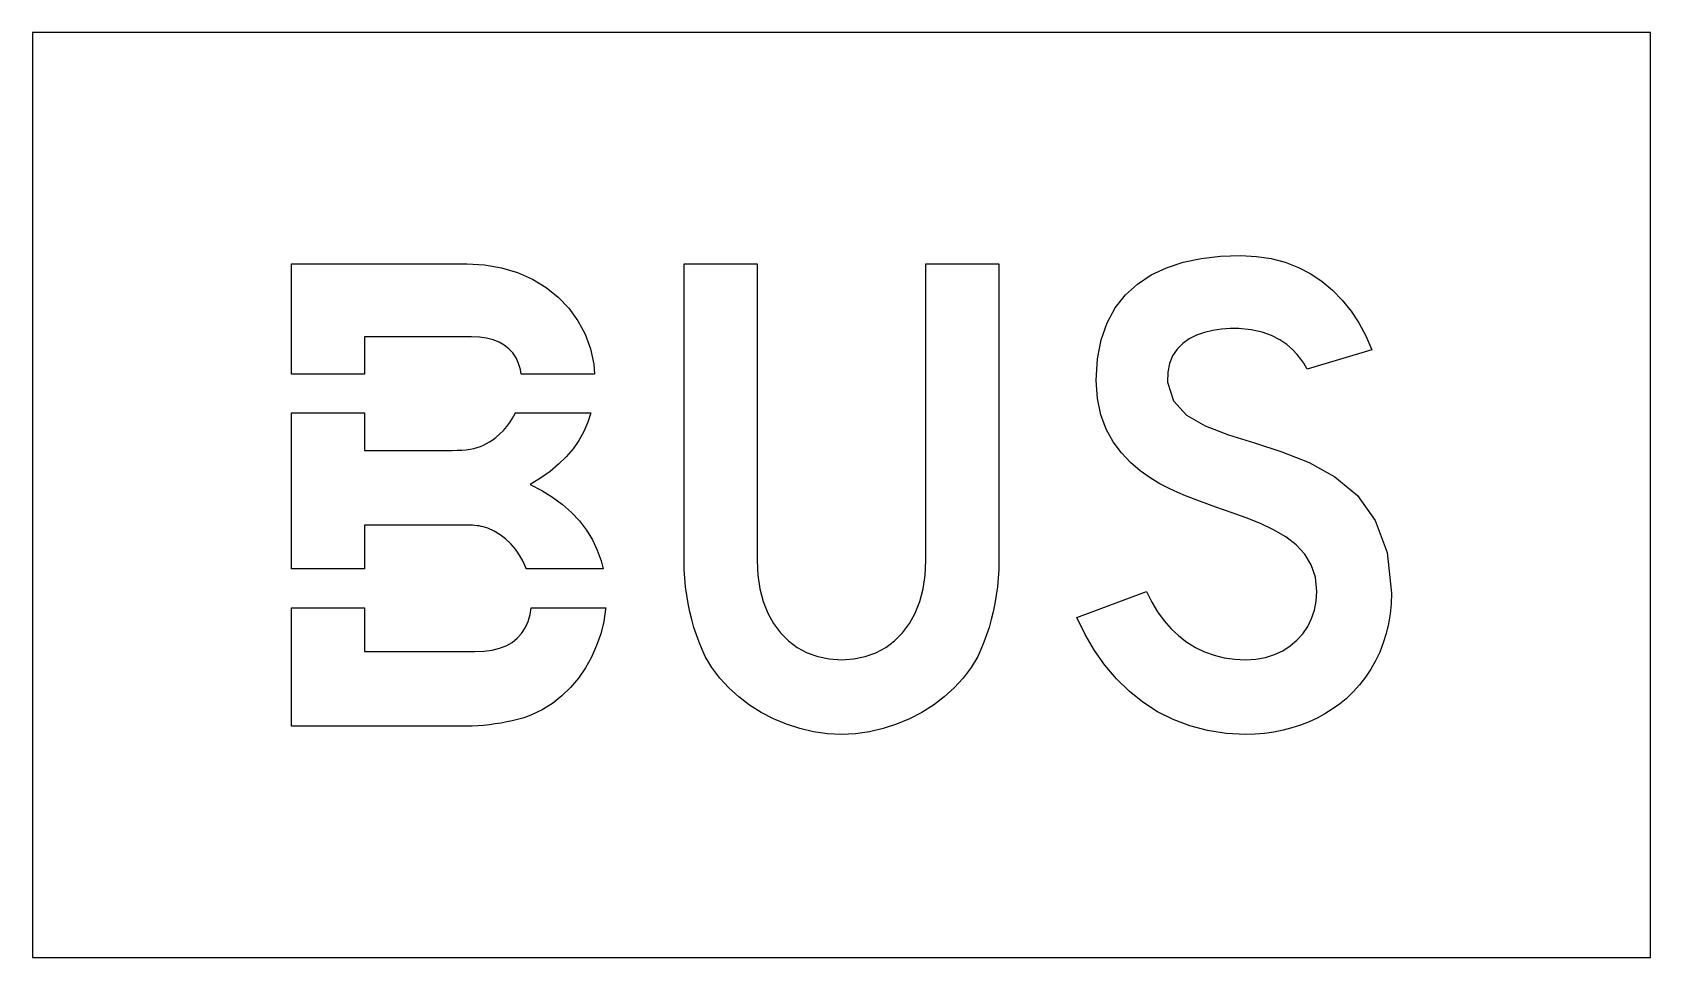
# Model space of a CAD drawing. Extents: x 0 to 21, y 0 to 12.
import ezdxf

# ---------------------------------------------------------------- set-up
doc = ezdxf.new("R2010")
doc.units = 0
doc.layers.add('CUT', color=7, linetype='Continuous')
doc.layers.add('OUTSIDE', color=1, linetype='Continuous')

msp = doc.modelspace()

# ---------------------------------------------------------------- linework, layer by layer
at = {"layer": 'CUT'}
for points in [[(17.5983, 4.329), (17.5683, 4.203), (17.5305, 4.0812), (17.4843, 3.963), (17.4303, 3.8496), (17.3685, 3.741), (17.2995, 3.6366), (17.2227, 3.5382), (17.1387, 3.4452), (17.0475, 3.3576), (16.9605, 3.2868), (16.8687, 3.2214), (16.7721, 3.1614), (16.6713, 3.1068), (16.5669, 3.0582), (16.4577, 3.0156), (16.3455, 2.9796), (16.2303, 2.9496), (16.1121, 2.9256), (15.9909, 2.9088), (15.8673, 2.898), (15.7419, 2.895), (15.4899, 2.907), (15.2493, 2.9442), (15.0213, 3.0042), (14.8047, 3.0864), (14.6013, 3.1896), (14.4105, 3.3132), (14.2329, 3.4554), (14.0691, 3.615), (13.9185, 3.792), (13.7823, 3.984), (13.6599, 4.1904), (13.5525, 4.4106), (14.4579, 4.7472), (14.5251, 4.6104), (14.6013, 4.4844), (14.6853, 4.3692), (14.7771, 4.2654), (14.8755, 4.173), (14.9817, 4.092), (15.0939, 4.023), (15.2127, 3.966), (15.3369, 3.9216), (15.4671, 3.8892), (15.6021, 3.87), (15.7419, 3.8634), (15.8751, 3.8712), (16.0005, 3.8934), (16.1175, 3.93), (16.2255, 3.9804), (16.3233, 4.0422), (16.4103, 4.116), (16.4865, 4.2), (16.5501, 4.2936), (16.6005, 4.3962), (16.6377, 4.5066), (16.6605, 4.6236), (16.6683, 4.7472), (16.6497, 4.9338), (16.5963, 5.0952), (16.5117, 5.2344), (16.3995, 5.355), (16.2639, 5.4588), (16.1079, 5.55), (15.9357, 5.631), (15.7515, 5.7048), (15.5583, 5.7744), (15.3597, 5.8434), (15.1605, 5.9142), (14.9631, 5.9892), (14.8653, 6.0312), (14.7531, 6.0828), (14.6313, 6.1458), (14.5041, 6.2226), (14.3751, 6.3138), (14.2503, 6.4212), (14.1321, 6.546), (14.0259, 6.6894), (13.9359, 6.8538), (13.8663, 7.0404), (13.8213, 7.2498), (13.8051, 7.4844), (13.8219, 7.764), (13.8693, 8.0136), (13.9473, 8.235), (14.0523, 8.4282), (14.1837, 8.5956), (14.3397, 8.7366), (14.5173, 8.8536), (14.7159, 8.9472), (14.9331, 9.018), (15.1671, 9.0672), (15.4167, 9.096), (15.6789, 9.105), (15.8835, 9.0954), (16.0773, 9.066), (16.2591, 9.018), (16.4301, 8.9526), (16.5891, 8.8698), (16.7367, 8.7708), (16.8735, 8.6568), (16.9983, 8.5284), (17.1117, 8.3856), (17.2143, 8.2308), (17.3049, 8.0628), (17.3841, 7.884), (16.5423, 7.6314), (16.5375, 7.6416), (16.5231, 7.6692), (16.4985, 7.7106), (16.4625, 7.7634), (16.4139, 7.8234), (16.3527, 7.887), (16.2771, 7.9512), (16.1865, 8.0118), (16.0803, 8.067), (15.9573, 8.1114), (15.8169, 8.1432), (15.6579, 8.1576), (15.5457, 8.1594), (15.4329, 8.1516), (15.3207, 8.1354), (15.2121, 8.109), (15.1089, 8.0718), (15.0129, 8.0238), (14.9277, 7.9638), (14.8545, 7.8912), (14.7963, 7.8054), (14.7549, 7.7064), (14.7327, 7.5924), (14.7315, 7.4634), (14.8065, 7.2198), (14.9763, 7.0368), (15.2211, 6.8964), (15.5223, 6.7818), (15.8601, 6.6756), (16.2159, 6.5604), (16.5693, 6.42), (16.9023, 6.2358), (17.1945, 5.9916), (17.4273, 5.67), (17.5815, 5.2542), (17.6367, 4.7262), (17.6325, 4.5906), (17.6193, 4.458)], [(6.2349, 7.842), (6.1845, 7.8972), (6.1245, 7.9446), (6.0567, 7.983), (5.9799, 8.0136), (5.8947, 8.0352), (5.8017, 8.0484), (5.7003, 8.0526), (4.3107, 8.0526), (4.3107, 7.5668), (3.3633, 7.5668), (3.3633, 9), (5.6367, 9), (5.8689, 8.9868), (6.0891, 8.9478), (6.2967, 8.8848), (6.4893, 8.799), (6.6657, 8.6922), (6.8241, 8.5656), (6.9621, 8.4216), (7.0797, 8.2608), (7.1733, 8.085), (7.2429, 7.896), (7.2855, 7.6956), (7.2943, 7.5668), (6.3432, 7.5668), (6.3339, 7.626), (6.3099, 7.7064), (6.2769, 7.7784)], [(12.5229, 4.8084), (12.5085, 4.6992), (12.4905, 4.5918), (12.4683, 4.4868), (12.4431, 4.3842), (12.4143, 4.2834), (12.3825, 4.185), (12.3471, 4.0896), (12.3093, 3.996), (12.2685, 3.9054), (12.1815, 3.7614), (12.0789, 3.6258), (11.9625, 3.4986), (11.8335, 3.381), (11.6925, 3.2742), (11.5419, 3.1788), (11.3829, 3.096), (11.2155, 3.0258), (11.0427, 2.97), (10.8651, 2.9286), (10.6833, 2.9034), (10.4997, 2.895), (10.3167, 2.9034), (10.1349, 2.9286), (9.9573, 2.97), (9.7845, 3.0258), (9.6171, 3.096), (9.4581, 3.1788), (9.3075, 3.2742), (9.1665, 3.381), (9.0375, 3.4986), (8.9211, 3.6258), (8.8185, 3.7614), (8.7315, 3.9054), (8.6907, 3.996), (8.6529, 4.0896), (8.6175, 4.185), (8.5857, 4.2834), (8.5569, 4.3842), (8.5317, 4.4868), (8.5095, 4.5918), (8.4915, 4.6992), (8.4771, 4.8084), (8.4663, 4.9194), (8.4603, 5.0322), (8.4579, 5.1474), (8.4579, 9), (9.4053, 9), (9.4053, 5.1474), (9.4143, 4.9584), (9.4413, 4.782), (9.4845, 4.6182), (9.5439, 4.4682), (9.6189, 4.3332), (9.7077, 4.2132), (9.8109, 4.1094), (9.9261, 4.023), (10.0539, 3.954), (10.1925, 3.9042), (10.3413, 3.8736), (10.4997, 3.8634), (10.6587, 3.8736), (10.8075, 3.9042), (10.9461, 3.954), (11.0739, 4.023), (11.1891, 4.1094), (11.2923, 4.2132), (11.3811, 4.3332), (11.4561, 4.4682), (11.5155, 4.6182), (11.5587, 4.782), (11.5857, 4.9584), (11.5947, 5.1474), (11.5947, 9), (12.5421, 9), (12.5421, 5.1474), (12.5397, 5.0322), (12.5337, 4.9194)], [(6.1413, 5.43), (6.0699, 5.4852), (5.9925, 5.532), (5.9109, 5.5686), (5.8803, 5.5782), (5.8515, 5.586), (5.8245, 5.5926), (5.7975, 5.598), (5.7705, 5.6022), (5.7423, 5.6052), (5.7123, 5.6076), (5.6799, 5.6088), (5.6445, 5.61), (5.6049, 5.6106), (5.5605, 5.6106), (5.5107, 5.6106), (4.3107, 5.6106), (4.3107, 5.0405), (3.3633, 5.0405), (3.3633, 7.0648), (4.3107, 7.0648), (4.3107, 6.579), (5.4477, 6.579), (5.5131, 6.5796), (5.5731, 6.5826), (5.6283, 6.5874), (5.6793, 6.5946), (5.7267, 6.6042), (5.7711, 6.6156), (5.8137, 6.63), (5.8545, 6.6474), (5.8947, 6.6678), (5.9343, 6.6912), (5.9745, 6.7176), (6.0159, 6.7476), (6.0669, 6.7914), (6.1137, 6.8382), (6.1575, 6.8886), (6.1971, 6.9414), (6.2319, 6.9972), (6.2631, 7.0554), (6.2673, 7.0648), (7.2469, 7.0648), (7.2081, 6.9432), (7.1559, 6.8226), (7.0923, 6.708), (7.0167, 6.5988), (6.9291, 6.4956), (6.8295, 6.3978), (6.7179, 6.3054), (6.5943, 6.2184), (6.4581, 6.1368), (6.6099, 6.0588), (6.7509, 5.9724), (6.8793, 5.8776), (6.9951, 5.7744), (7.0989, 5.6634), (7.1895, 5.5446), (7.2669, 5.4186), (7.3311, 5.2854), (7.3815, 5.145), (7.4075, 5.0405), (6.409, 5.0405), (6.4065, 5.0478), (6.3675, 5.1354), (6.3213, 5.2182), (6.2679, 5.2956), (6.2079, 5.3664)], [(6.8703, 3.3936), (6.7479, 3.2964), (6.6177, 3.2136), (6.4791, 3.1476), (6.4233, 3.1266), (6.3627, 3.1074), (6.2973, 3.0888), (6.2283, 3.072), (6.1557, 3.0564), (6.0819, 3.042), (6.0063, 3.03), (5.9301, 3.0192), (5.8545, 3.0114), (5.7795, 3.0048), (5.7069, 3.0012), (5.6367, 3), (3.3633, 3), (3.3633, 4.5385), (4.3107, 4.5385), (4.3107, 3.9684), (5.7423, 3.9684), (5.8587, 3.9732), (5.9649, 3.9876), (6.0615, 4.0116), (6.1485, 4.0458), (6.2253, 4.089), (6.2925, 4.1424), (6.3489, 4.2048), (6.3957, 4.2774), (6.4323, 4.359), (6.4581, 4.4508), (6.4716, 4.5385), (7.44, 4.5385), (7.4391, 4.521), (7.4151, 4.3596), (7.3761, 4.2012), (7.3227, 4.047), (7.2561, 3.8988), (7.1763, 3.7578), (7.0851, 3.6258), (6.9825, 3.504)]]:
    msp.add_lwpolyline(points, close=True, dxfattribs=at)
at = {"layer": 'OUTSIDE'}
msp.add_lwpolyline([(0, 0), (21, 0), (21, 12), (0, 12)], close=True, dxfattribs=at)

doc.saveas('drawing.dxf')
